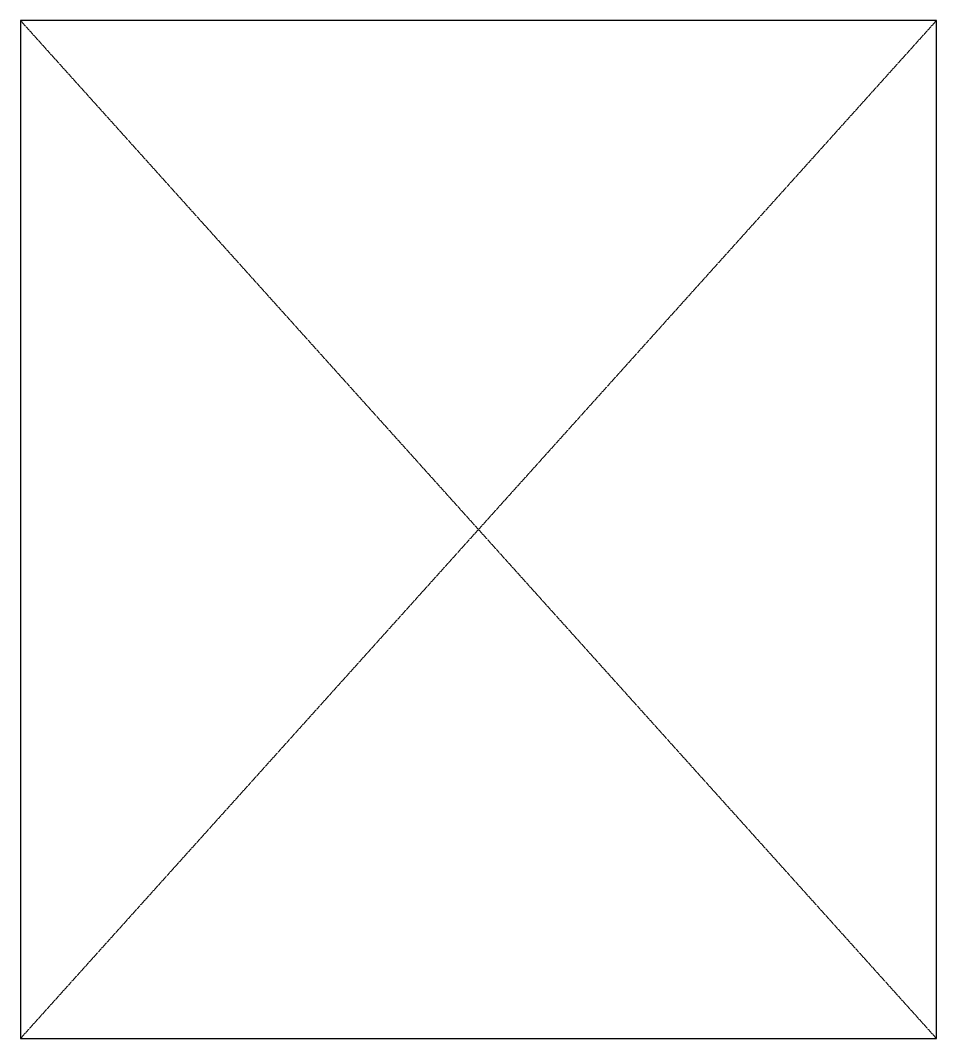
# Model space of a CAD drawing. Header units: millimetres. Extents: x -225 to 225, y -250 to 250.
import ezdxf

# ---------------------------------------------------------------- set-up
doc = ezdxf.new("R2010")
doc.units = ezdxf.units.MM
doc.linetypes.add('DASHED', pattern=[0.2067, 0.1654, -0.0413])

msp = doc.modelspace()

# ---------------------------------------------------------------- linework, layer by layer
at = {"color": 181, "linetype": 'DASHED', "lineweight": 25, "true_color": 0xa666ff}
for p, q in [((-225, -250), (225, 250)), ((225, -250), (-225, 250))]:
    msp.add_line(p, q, dxfattribs=at)
msp.add_lwpolyline([(-225, -250), (225, -250), (225, 250), (-225, 250)], close=True)

doc.saveas('drawing.dxf')
